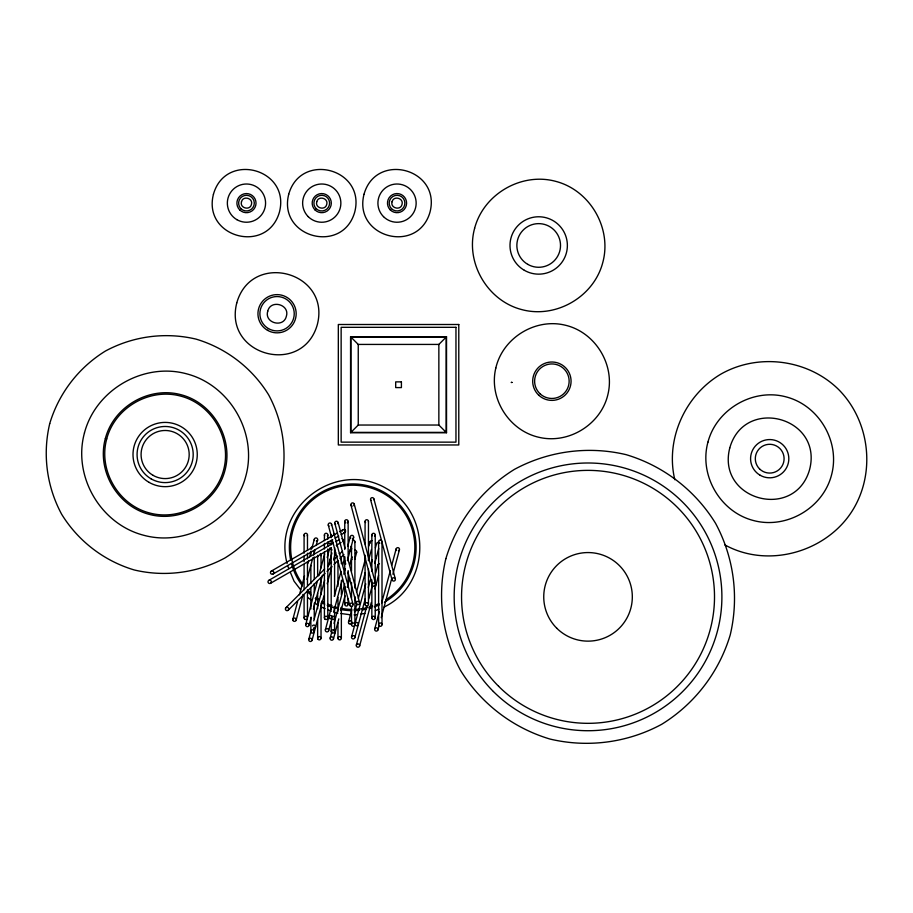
<?xml version="1.0" encoding="UTF-8"?>
<svg xmlns="http://www.w3.org/2000/svg" width="913" height="913" viewBox="0 0 913 913"><rect width="100%" height="100%" fill="white"/><g stroke="black" fill="none" stroke-linecap="round" stroke-linejoin="round"><path stroke-width="1.37" d="M292.879 619.288L297.604 601.633M299.43 594.842L304.52 575.829M307.795 563.606L308.526 560.89M309.61 556.816L311.071 551.384M311.801 548.667L314.346 539.161M296.154 620.167L303.059 594.363M307.065 579.424L312.885 557.695M313.616 554.978L315.076 549.546M316.16 545.472L317.621 540.04M305.741 624.549L307.19 619.117M307.921 616.401L317.382 581.09M318.831 575.658L324.663 553.929M309.005 625.428A1.689 1.666 15 0 0 306.928 623.374A1.689 1.666 15 0 0 306.186 626.158A1.689 1.666 15 0 0 309.005 625.428L311.196 617.279M313.376 609.131L322.472 575.179M327.208 557.523L329.753 548.017M308.777 639.397L310.956 631.248M313.741 620.874L324.651 580.132M328.418 566.06L331.933 552.97M312.041 640.264A1.689 1.666 15 0 0 309.964 638.221A1.689 1.666 15 0 0 309.222 641.006A1.689 1.666 15 0 0 312.041 640.264L323.921 595.938M327.196 583.727L331.567 567.43M333.747 559.281L335.562 552.491M325.37 629.81L331.921 605.365M334.341 596.349L341.017 571.412M342.706 565.113L344.658 557.832M347.796 546.1L350.352 536.593M328.634 630.689A1.689 1.666 15 0 0 326.569 628.635A1.689 1.666 15 0 0 325.815 631.419A1.689 1.666 15 0 0 328.634 630.689L331.556 619.824M333.61 612.167L342.466 579.082M343.79 574.14L345.251 568.708M347.431 560.559L353.616 537.472M330.164 638.107L331.978 631.317M334.101 623.419L344.715 583.784M349.747 565.021L351.927 556.873M333.428 638.986A1.689 1.666 15 0 0 331.351 636.932A1.689 1.666 15 0 0 330.609 639.716A1.689 1.666 15 0 0 333.428 638.986L338.826 618.854M341.006 610.706L345.011 595.778M347.26 587.379L349.747 578.123M354.837 559.11L356.652 552.319M348.515 621.981L351.79 609.758M356.515 592.103L365.611 558.151M368.886 545.928L369.982 541.854M354.701 611.995L356.88 603.847M358.341 598.414L365.246 572.611M368.521 560.388L371.431 549.523M351.551 636.829L354.826 624.606M355.054 623.739L365.748 583.864M370.701 565.341L372.162 559.909M375.437 547.686L376.533 543.612M354.815 637.696A1.689 1.666 15 0 0 352.738 635.653A1.689 1.666 15 0 0 351.996 638.438A1.689 1.666 15 0 0 354.815 637.696L365.246 598.802M368.281 587.458L370.336 579.801M374.707 563.504L378.712 548.565M356.344 645.126L366.889 605.741M368.715 598.951L371.99 586.728M375.631 573.147L377.811 564.999M359.608 645.993A1.689 1.666 15 0 0 357.531 643.95A1.689 1.666 15 0 0 356.789 646.735A1.689 1.666 15 0 0 359.608 645.993L371.26 602.546M374.901 588.965L378.541 575.384M374.695 629L379.42 611.345M381.611 603.196L390.342 570.602M391.791 565.17L396.162 548.873M377.959 629.867A1.689 1.666 15 0 0 375.882 627.824A1.689 1.666 15 0 0 375.14 630.609A1.689 1.666 15 0 0 377.959 629.867L379.055 625.793M381.246 617.645L391.426 579.629M392.887 574.197L399.438 549.752M350.569 432.716L358.25 425.036L438.856 425.036L446.525 432.716L446.525 336.76L350.569 336.76L350.569 432.716L446.525 432.716M438.856 425.036L438.856 344.429L446.525 336.76M285.872 607.784L324.64 569.004M327.63 566.026L331.602 562.054M333.587 560.057L337.57 556.085M339.556 554.1L342.535 551.11M288.268 610.169A1.689 1.666 45 0 0 287.492 607.362A1.689 1.666 45 0 0 285.449 609.393A1.689 1.666 45 0 0 288.268 610.169L325.051 573.387M327.037 571.401L332.012 566.437M333.998 564.439L337.981 560.468M339.967 558.482L343.939 554.499M271.309 571.104L337.057 533.146M339.488 531.743L343.14 529.631M272.998 574.037A1.689 1.666 60 0 0 272.976 571.127A1.689 1.666 60 0 0 270.476 572.565A1.689 1.666 60 0 0 272.998 574.037L332.663 539.594M335.094 538.191L338.746 536.079M341.188 534.676L344.84 532.564M268.821 580.36L333.359 543.109M335.79 541.706L339.442 539.594M270.522 583.293A1.689 1.666 60 0 0 270.499 580.383A1.689 1.666 60 0 0 268 581.821A1.689 1.666 60 0 0 270.522 583.293L331.396 548.154M336.269 545.335L341.142 542.527M375.3 610.683L379.066 609.119M384.099 607.042C430.708 584.651 431.781 513.346 386.61 488.638C336.6 458.851 272.051 507.126 287.104 563.504M354.084 614.894L356.778 614.54M360.829 614.004L364.869 613.479M350.569 336.76L358.25 344.429L438.856 344.429M335.197 612.771L337.89 613.125M340.595 613.479L351.379 614.894M724.796 544.878C769.237 569.45 829.221 551.281 854.271 507.514C875.647 470.001 869.108 420.334 838.75 389.634C808.051 359.288 758.383 352.749 720.882 374.125C685.218 395.181 665.063 439.164 674.821 479.747M321.365 607.042L325.142 608.606M327.653 609.644L331.43 611.208M308.058 597.718L311.299 600.195M314.54 602.683L317.77 605.171M300.674 589.832L294.054 581.193L290.402 572.394M287.8 566.106L288.85 568.628M373.862 498.852L395.34 578.968A1.689 1.666 -15 0 1 393.252 581.022A1.689 1.666 -15 0 1 392.51 578.237A1.689 1.666 -15 0 1 395.329 578.979M370.598 499.719L392.065 579.846M354.233 504.113L375.7 584.229A1.689 1.666 -15 0 1 373.622 586.283A1.689 1.666 -15 0 1 372.881 583.498A1.689 1.666 -15 0 1 375.7 584.229M350.957 504.98L372.424 585.107M338.107 522.464L345.023 548.268M347.568 557.775L359.574 602.58M334.831 523.332L345.742 564.074M347.933 572.223L356.298 603.459M331.556 524.21L353.023 604.338M328.281 525.089L331.556 537.312M332.286 540.028L349.759 605.216M382.011 624.663A1.689 1.666 0 0 0 379.477 623.225A1.689 1.666 0 0 0 379.477 626.113A1.689 1.666 0 0 0 382.011 624.663L382.011 541.717A1.689 1.666 0 0 1 381.166 543.155M378.621 541.717L378.621 624.663M375.232 534.938L375.232 617.896A1.689 1.666 0 0 1 372.698 619.334A1.689 1.666 0 0 1 372.698 616.458A1.689 1.666 0 0 1 375.232 617.896M371.853 534.938L371.853 571.492M371.853 579.938L371.853 617.896M368.464 521.391L368.464 560.753M368.464 569.187L368.464 604.338M365.074 521.391L365.074 543.886M365.074 555.138L365.074 604.338M358.25 344.429L358.25 425.036M354.906 541.717L354.906 588.109M354.906 596.554L354.906 624.663A1.689 1.666 0 0 1 352.372 626.113A1.689 1.666 0 0 1 352.372 623.225A1.689 1.666 0 0 1 354.906 624.663M351.516 545.94L351.516 571.241M351.516 582.494L351.516 597.958M351.516 606.392L351.516 624.663M348.138 521.391L348.138 560.753M348.138 570.602L348.138 587.47M348.138 598.723L348.138 604.338A1.689 1.666 0 0 1 345.593 605.787A1.689 1.666 0 0 1 345.593 602.9A1.689 1.666 0 0 1 348.127 604.338M344.749 521.391L344.749 549.512M344.749 556.542L344.749 573.41M344.749 586.066L344.749 604.338M341.359 556.679L341.359 563.709M341.359 580.577L341.359 594.637M341.359 607.293L341.359 638.221M337.97 560.89L337.97 586.203M337.97 597.444L337.97 611.505M337.97 622.757L337.97 638.221M334.58 547.595L334.58 596.292M334.58 607.544L334.58 631.442M331.191 534.938L331.191 537.757M331.191 540.564L331.191 544.787M331.191 547.595L331.191 609.462M331.191 621.605L331.191 631.442M327.801 534.938L327.801 539.161M327.801 541.968L327.801 546.191M327.801 548.998L327.801 617.896M324.412 534.938L324.412 540.564M324.412 543.383L324.412 548.998M324.412 551.817L324.412 617.896M321.034 555.275L321.034 567.92M321.034 577.769L321.034 594.637M321.034 603.071L321.034 638.221M317.644 555.275L317.644 576.354M317.644 593.233L317.644 608.697M317.644 619.938L317.644 638.221M314.255 551.304L314.255 554.123M314.255 556.93L314.255 579.424M314.255 583.647L314.255 592.081M314.255 603.322L314.255 618.786M314.255 627.231L314.255 631.442M310.865 551.304L310.865 555.526M310.865 565.364L310.865 583.647M310.865 587.858L310.865 608.948M310.865 617.382L310.865 631.442M307.476 534.938L307.476 550.402M307.476 553.221L307.476 558.847M307.476 561.655L307.476 585.553M307.476 589.775L307.476 617.896M304.086 534.938L304.086 553.221M304.086 556.028L304.086 561.655M304.086 564.462L304.086 589.775M304.086 595.402L304.086 617.896M376.533 544.468A1.689 1.666 15 0 1 379.351 542.881M396.607 550.482A1.689 1.666 15 0 1 396.71 548.028A1.689 1.666 15 0 1 399.175 548.359A1.689 1.666 15 0 1 398.65 550.756M378.256 566.608A1.689 1.666 15 0 1 379.443 563.778M375.848 555.971A1.689 1.666 15 0 1 375.859 558.322M330.244 560.126A1.689 1.666 15 0 1 331.02 558.265M354.575 550.265A1.689 1.666 15 0 1 356.652 551.452A1.689 1.666 15 0 1 355.465 553.483M333.542 630.335A1.689 1.666 15 0 1 334.751 633.177M336.577 545.449A1.689 1.666 15 0 1 337.068 546.625M312.451 625.907A1.689 1.666 15 0 1 314.62 625.234A1.689 1.666 15 0 1 315.51 627.311A1.689 1.666 15 0 1 313.49 628.349M370.153 543.121A1.689 1.666 15 0 1 372.048 540.69M345.605 531.549A1.689 1.666 60 0 1 343.573 532.724M342.318 531.081A1.689 1.666 60 0 1 345.593 530.681M314.517 540.428A1.689 1.666 15 0 1 315.008 538.236A1.689 1.666 15 0 1 317.268 538.533A1.689 1.666 15 0 1 317.188 540.781M316.834 541.044A1.689 1.666 15 0 1 316.423 541.215M350.101 549.706A1.689 1.666 15 0 1 349.325 551.566M327.641 543.68A1.689 1.666 15 0 1 330.472 544.445M354.723 557.603A1.689 1.666 15 0 1 354.735 559.258M352.076 559.589A1.689 1.666 15 0 1 352.064 557.238M350.786 538.202A1.689 1.666 15 0 1 350.9 535.748A1.689 1.666 15 0 1 353.365 536.079A1.689 1.666 15 0 1 352.84 538.476M341.93 538.727A1.689 1.666 60 0 1 342.957 541.215M290.585 559.692A63.362 63.362 0 0 1 333.667 486.891A63.362 63.362 0 0 1 410.724 521.791A63.362 63.362 0 0 1 384.419 602.192M379.523 604.737A63.362 63.362 0 0 1 374.387 606.86M371.774 607.75A63.362 63.362 0 0 1 369.137 608.526M366.467 609.176A63.362 63.362 0 0 1 362.381 609.941M359.619 610.306A63.362 63.362 0 0 1 354.107 610.671M351.368 610.671A63.362 63.362 0 0 1 340.355 609.462M336.338 608.526A63.362 63.362 0 0 1 327.208 605.308M324.697 604.144A63.362 63.362 0 0 1 322.243 602.865M317.541 600.012A63.362 63.362 0 0 1 315.27 598.426M310.945 594.945A63.362 63.362 0 0 1 307.932 592.126M302.465 585.895A63.362 63.362 0 0 1 291.532 563.72M302.648 584.035A62.095 62.095 0 0 1 317.119 496.444A62.095 62.095 0 0 1 404.379 512.832A62.095 62.095 0 0 1 386.085 599.704M378.986 603.596A62.095 62.095 0 0 1 375.232 605.193M372.675 606.129A62.095 62.095 0 0 1 368.806 607.293M367.505 607.636A62.095 62.095 0 0 1 354.073 609.405M351.391 609.405A62.095 62.095 0 0 1 340.606 608.218M336.657 607.293A62.095 62.095 0 0 1 334.078 606.54M331.51 605.673A62.095 62.095 0 0 1 327.721 604.155M324.047 602.386A62.095 62.095 0 0 1 321.684 601.096M318.249 598.962A62.095 62.095 0 0 1 316.024 597.399M310.762 593.085A62.095 62.095 0 0 1 308.822 591.225M351.847 548.85A1.769 1.769 0 0 1 351.197 546.431M352.144 506.156A1.689 1.666 -15 0 1 351.071 503.85A1.689 1.666 -15 0 1 353.571 503.177A1.689 1.666 -15 0 1 353.788 505.722M371.032 500.461A1.689 1.666 -15 0 1 371.796 497.676A1.689 1.666 -15 0 1 373.862 499.708M379.123 542.893A1.689 1.666 0 0 1 379.294 540.393A1.689 1.666 0 0 1 381.782 540.884M372.082 535.771A1.689 1.666 0 0 1 372.572 533.58A1.689 1.666 0 0 1 374.832 533.877A1.689 1.666 0 0 1 374.741 536.114M339.225 553.666A1.689 1.666 0 0 1 340.104 553.666M332.035 549.934A1.689 1.666 0 0 1 331.259 548.062M335.619 524.347A1.689 1.666 -15 0 1 335.014 522.065A1.689 1.666 -15 0 1 337.319 521.449A1.689 1.666 -15 0 1 337.924 523.72M332.035 536.376A1.689 1.666 0 0 1 331.259 534.516M333.736 533.5A1.689 1.666 0 0 1 334.523 534.516M365.565 522.567A1.689 1.666 0 0 1 366.33 519.782A1.689 1.666 0 0 1 368.396 521.814M311.093 549.318A1.689 1.666 0 0 1 312.554 546.83M304.588 536.114A1.689 1.666 0 0 1 304.486 533.865A1.689 1.666 0 0 1 306.757 533.58A1.689 1.666 0 0 1 307.247 535.771M329.068 526.093A1.689 1.666 -15 0 1 328.463 523.822A1.689 1.666 -15 0 1 330.768 523.206A1.689 1.666 -15 0 1 331.385 525.477M324.651 535.771A1.689 1.666 0 0 1 325.142 533.58A1.689 1.666 0 0 1 327.402 533.865A1.689 1.666 0 0 1 327.311 536.114M352.372 540.279A1.689 1.666 0 0 1 354.678 542.55M345.593 522.829A1.689 1.666 0 0 1 345.148 520.319A1.689 1.666 0 0 1 347.727 520.319A1.689 1.666 0 0 1 347.282 522.829M320.178 553.826A1.689 1.666 0 0 1 320.965 555.697M318.135 556.439A1.689 1.666 0 0 1 317.701 555.697M495.816 368.053C488.603 398.022 508.689 430.411 538.738 437.259C568.696 444.483 601.096 424.385 607.944 394.336C615.157 364.378 595.071 331.978 565.021 325.142C535.064 317.918 502.664 338.004 495.816 368.053M511.371 382.399L511.999 382.456L511.371 382.399M49.724 423.609C42.443 454.297 46.689 486.526 61.662 514.281C78.21 541.124 103.991 560.913 134.211 569.952C164.888 577.233 197.117 572.987 224.872 558.014C251.714 541.466 271.503 515.674 280.542 485.465C287.823 454.777 283.578 422.548 268.605 394.793C252.056 367.95 226.264 348.161 196.055 339.122C165.379 331.853 133.15 336.087 105.394 351.06C78.552 367.608 58.763 393.4 49.724 423.609M84.453 432.922C72.618 476.027 100.259 523.914 143.512 535.212C186.617 547.058 234.515 519.406 245.814 476.152C257.649 433.047 230.008 385.16 186.754 373.862C143.638 362.016 95.751 389.668 84.453 432.922M105.349 438.514C96.573 470.469 117.058 505.95 149.116 514.327C181.059 523.103 216.552 502.607 224.918 470.56C233.694 438.617 213.208 403.124 181.151 394.747C149.207 385.971 113.714 406.468 105.349 438.514M106.73 438.891C98.159 470.092 118.176 504.763 149.481 512.946C180.694 521.517 215.354 501.499 223.537 470.184C232.107 438.982 212.09 404.311 180.785 396.139C149.572 387.569 114.912 407.575 106.73 438.891M213.437 194.275C202.389 237.528 267.406 254.955 279.469 211.964C290.517 168.711 225.5 151.284 213.437 194.275M241.477 201.784C239.514 208.118 249.968 210.926 251.44 204.455C253.403 198.121 242.949 195.314 241.477 201.784M236.764 302.933C223.286 355.728 302.625 376.978 317.347 324.526C330.826 271.743 251.486 250.482 236.764 302.933M267.737 311.23C264.074 323.088 283.623 328.326 286.374 316.229C290.037 304.383 270.488 299.144 267.737 311.23M288.725 194.275C277.678 237.528 342.695 254.955 354.758 211.964C365.805 168.711 300.788 151.284 288.725 194.275M316.765 201.784C314.802 208.118 325.256 210.926 326.728 204.455C328.691 198.121 318.238 195.314 316.765 201.784M364.013 194.275C352.966 237.528 417.983 254.955 430.046 211.964C441.093 168.711 376.076 151.284 364.013 194.275M392.054 201.784C390.091 208.118 400.545 210.926 402.017 204.455C403.98 198.121 393.526 195.314 392.054 201.784M474.623 228.296C465.219 262.522 487.177 300.56 521.517 309.53C555.755 318.934 593.781 296.976 602.751 262.624C612.155 228.398 590.197 190.361 555.857 181.39C521.62 171.986 483.593 193.944 474.623 228.296M445.841 558.756C436.871 596.554 442.097 636.258 460.551 670.462C480.934 703.524 512.707 727.912 549.934 739.039C587.732 748.009 627.436 742.783 661.628 724.34C694.702 703.946 719.079 672.173 730.217 634.957C739.188 597.148 733.961 557.444 715.518 523.252C695.124 490.178 663.352 465.801 626.135 454.663C588.326 445.704 548.622 450.931 514.43 469.373C481.356 489.767 456.979 521.528 445.841 558.756M707.94 442.132C698.879 475.137 720.037 511.794 753.157 520.444C786.15 529.506 822.807 508.347 831.458 475.239C840.519 442.234 819.36 405.577 786.253 396.927C753.248 387.865 716.591 409.024 707.94 442.132M729.761 447.986C716.397 500.313 795.052 521.391 809.648 469.385C823.012 417.058 744.346 395.98 729.761 447.986M458.783 324.503L338.324 324.503L338.324 444.962L458.783 444.962L458.783 324.503M455.964 327.322L341.142 327.322L341.142 442.143L455.964 442.143L455.964 327.322M446.195 337.091L350.9 337.091L350.9 432.385L446.195 432.385L446.195 337.091M401.412 381.874L395.694 381.874L395.694 387.591L401.412 387.591L401.412 381.874M267.498 330.289A19.127 19.127 0 0 0 296.177 313.73A19.127 19.127 0 0 0 267.498 297.17A19.127 19.127 0 0 0 267.498 330.289M268.468 328.612A17.187 17.187 0 0 0 294.237 313.73A17.187 17.187 0 0 0 268.468 298.848A17.187 17.187 0 0 0 268.468 328.612M524.347 270.305A28.68 28.68 0 0 0 567.372 245.46A28.68 28.68 0 0 0 524.347 220.615A28.68 28.68 0 0 0 524.347 270.305M527.771 264.359A21.832 21.832 0 0 0 560.514 245.46A21.832 21.832 0 0 0 527.771 226.55A21.832 21.832 0 0 0 527.771 264.359M538.738 395.192A19.196 19.196 0 0 0 570.568 385.571A19.196 19.196 0 0 0 546.328 362.826A19.196 19.196 0 0 0 538.738 395.192M540.062 393.777A17.256 17.256 0 0 0 568.685 385.138A17.256 17.256 0 0 0 546.887 364.675A17.256 17.256 0 0 0 540.062 393.777M153.11 475.365A24.046 24.046 0 0 0 189.185 454.537A24.046 24.046 0 0 0 153.11 433.709A24.046 24.046 0 0 0 153.11 475.365M149.07 482.361A32.126 32.126 0 0 0 197.265 454.537A32.126 32.126 0 0 0 149.07 426.713A32.126 32.126 0 0 0 149.07 482.361M151.102 478.846A28.075 28.075 0 0 0 193.202 454.537A28.075 28.075 0 0 0 151.102 430.228A28.075 28.075 0 0 0 151.102 478.846M383.506 216.643A19.127 19.127 0 0 0 415.506 208.073A19.127 19.127 0 0 0 392.088 184.654A19.127 19.127 0 0 0 383.506 216.643M390.273 209.887A9.564 9.564 0 0 0 406.274 205.596A9.564 9.564 0 0 0 394.553 193.887A9.564 9.564 0 0 0 390.273 209.887M391.483 208.666A7.852 7.852 0 0 0 404.619 205.151A7.852 7.852 0 0 0 394.998 195.542A7.852 7.852 0 0 0 391.483 208.666M760.141 475.251A19.127 19.127 0 0 0 788.821 458.691A19.127 19.127 0 0 0 760.141 442.12A19.127 19.127 0 0 0 760.141 475.251M759.525 468.871A14.403 14.403 0 0 0 783.605 462.412A14.403 14.403 0 0 0 765.973 444.779A14.403 14.403 0 0 0 759.525 468.871M355.237 625.006A1.689 1.666 15 0 0 358.158 625.006A1.689 1.666 15 0 0 356.686 622.506A1.689 1.666 15 0 0 355.237 625.006M348.96 623.59A1.689 1.666 15 0 0 351.779 622.86A1.689 1.666 15 0 0 349.702 620.806A1.689 1.666 15 0 0 348.96 623.59M293.05 620.555A1.689 1.666 15 0 0 295.983 620.566A1.689 1.666 15 0 0 294.5 618.055A1.689 1.666 15 0 0 293.05 620.555M329.057 617.987A1.689 1.666 15 0 0 331.978 617.998A1.689 1.666 15 0 0 330.506 615.488A1.689 1.666 15 0 0 329.057 617.987M338.472 639.397A1.689 1.666 0 0 0 341.291 638.644A1.689 1.666 0 0 0 339.225 636.612A1.689 1.666 0 0 0 338.472 639.397M331.693 632.618A1.689 1.666 0 0 0 334.523 631.876A1.689 1.666 0 0 0 332.446 629.833A1.689 1.666 0 0 0 331.693 632.618M357.086 604.474A1.689 1.666 -15 0 0 359.619 603.014A1.689 1.666 -15 0 0 357.097 601.587A1.689 1.666 -15 0 0 357.086 604.474M332.047 619.334A1.689 1.666 0 0 0 334.58 617.896A1.689 1.666 0 0 0 332.047 616.446A1.689 1.666 0 0 0 332.047 619.334M365.577 605.524A1.689 1.666 0 0 0 368.396 604.771A1.689 1.666 0 0 0 366.33 602.728A1.689 1.666 0 0 0 365.577 605.524M311.367 632.618A1.689 1.666 0 0 0 314.198 631.876A1.689 1.666 0 0 0 312.12 629.833A1.689 1.666 0 0 0 311.367 632.618M304.588 619.071A1.689 1.666 0 0 0 307.419 618.318A1.689 1.666 0 0 0 305.341 616.286A1.689 1.666 0 0 0 304.588 619.071M350.546 606.221A1.689 1.666 -15 0 0 353.08 604.771A1.689 1.666 -15 0 0 350.546 603.345A1.689 1.666 -15 0 0 350.546 606.221M324.914 619.071A1.689 1.666 0 0 0 327.744 618.318A1.689 1.666 0 0 0 325.667 616.286A1.689 1.666 0 0 0 324.914 619.071M318.146 639.397A1.689 1.666 0 0 0 320.965 638.644A1.689 1.666 0 0 0 318.899 636.612A1.689 1.666 0 0 0 318.146 639.397M498.601 686.291A126.485 126.485 0 0 0 710.2 629.593A126.485 126.485 0 0 0 555.298 474.68A126.485 126.485 0 0 0 498.601 686.291M493.374 691.506A133.857 133.857 0 0 0 717.333 631.499A133.857 133.857 0 0 0 553.381 467.559A133.857 133.857 0 0 0 493.374 691.506M556.713 628.178A44.303 44.303 0 0 0 630.815 608.32A44.303 44.303 0 0 0 576.571 554.065A44.303 44.303 0 0 0 556.713 628.178M308.217 216.643A19.127 19.127 0 0 0 340.218 208.073A19.127 19.127 0 0 0 316.8 184.654A19.127 19.127 0 0 0 308.217 216.643M314.985 209.887A9.564 9.564 0 0 0 330.985 205.596A9.564 9.564 0 0 0 319.265 193.887A9.564 9.564 0 0 0 314.985 209.887M316.195 208.666A7.852 7.852 0 0 0 329.331 205.151A7.852 7.852 0 0 0 319.71 195.542A7.852 7.852 0 0 0 316.195 208.666M236.901 219.679A19.127 19.127 0 0 0 265.58 203.12A19.127 19.127 0 0 0 236.901 186.56A19.127 19.127 0 0 0 236.901 219.679M239.697 209.887A9.564 9.564 0 0 0 255.697 205.596A9.564 9.564 0 0 0 243.988 193.887A9.564 9.564 0 0 0 239.697 209.887M240.906 208.666A7.852 7.852 0 0 0 254.042 205.151A7.852 7.852 0 0 0 244.422 195.542A7.852 7.852 0 0 0 240.906 208.666"/></g></svg>
